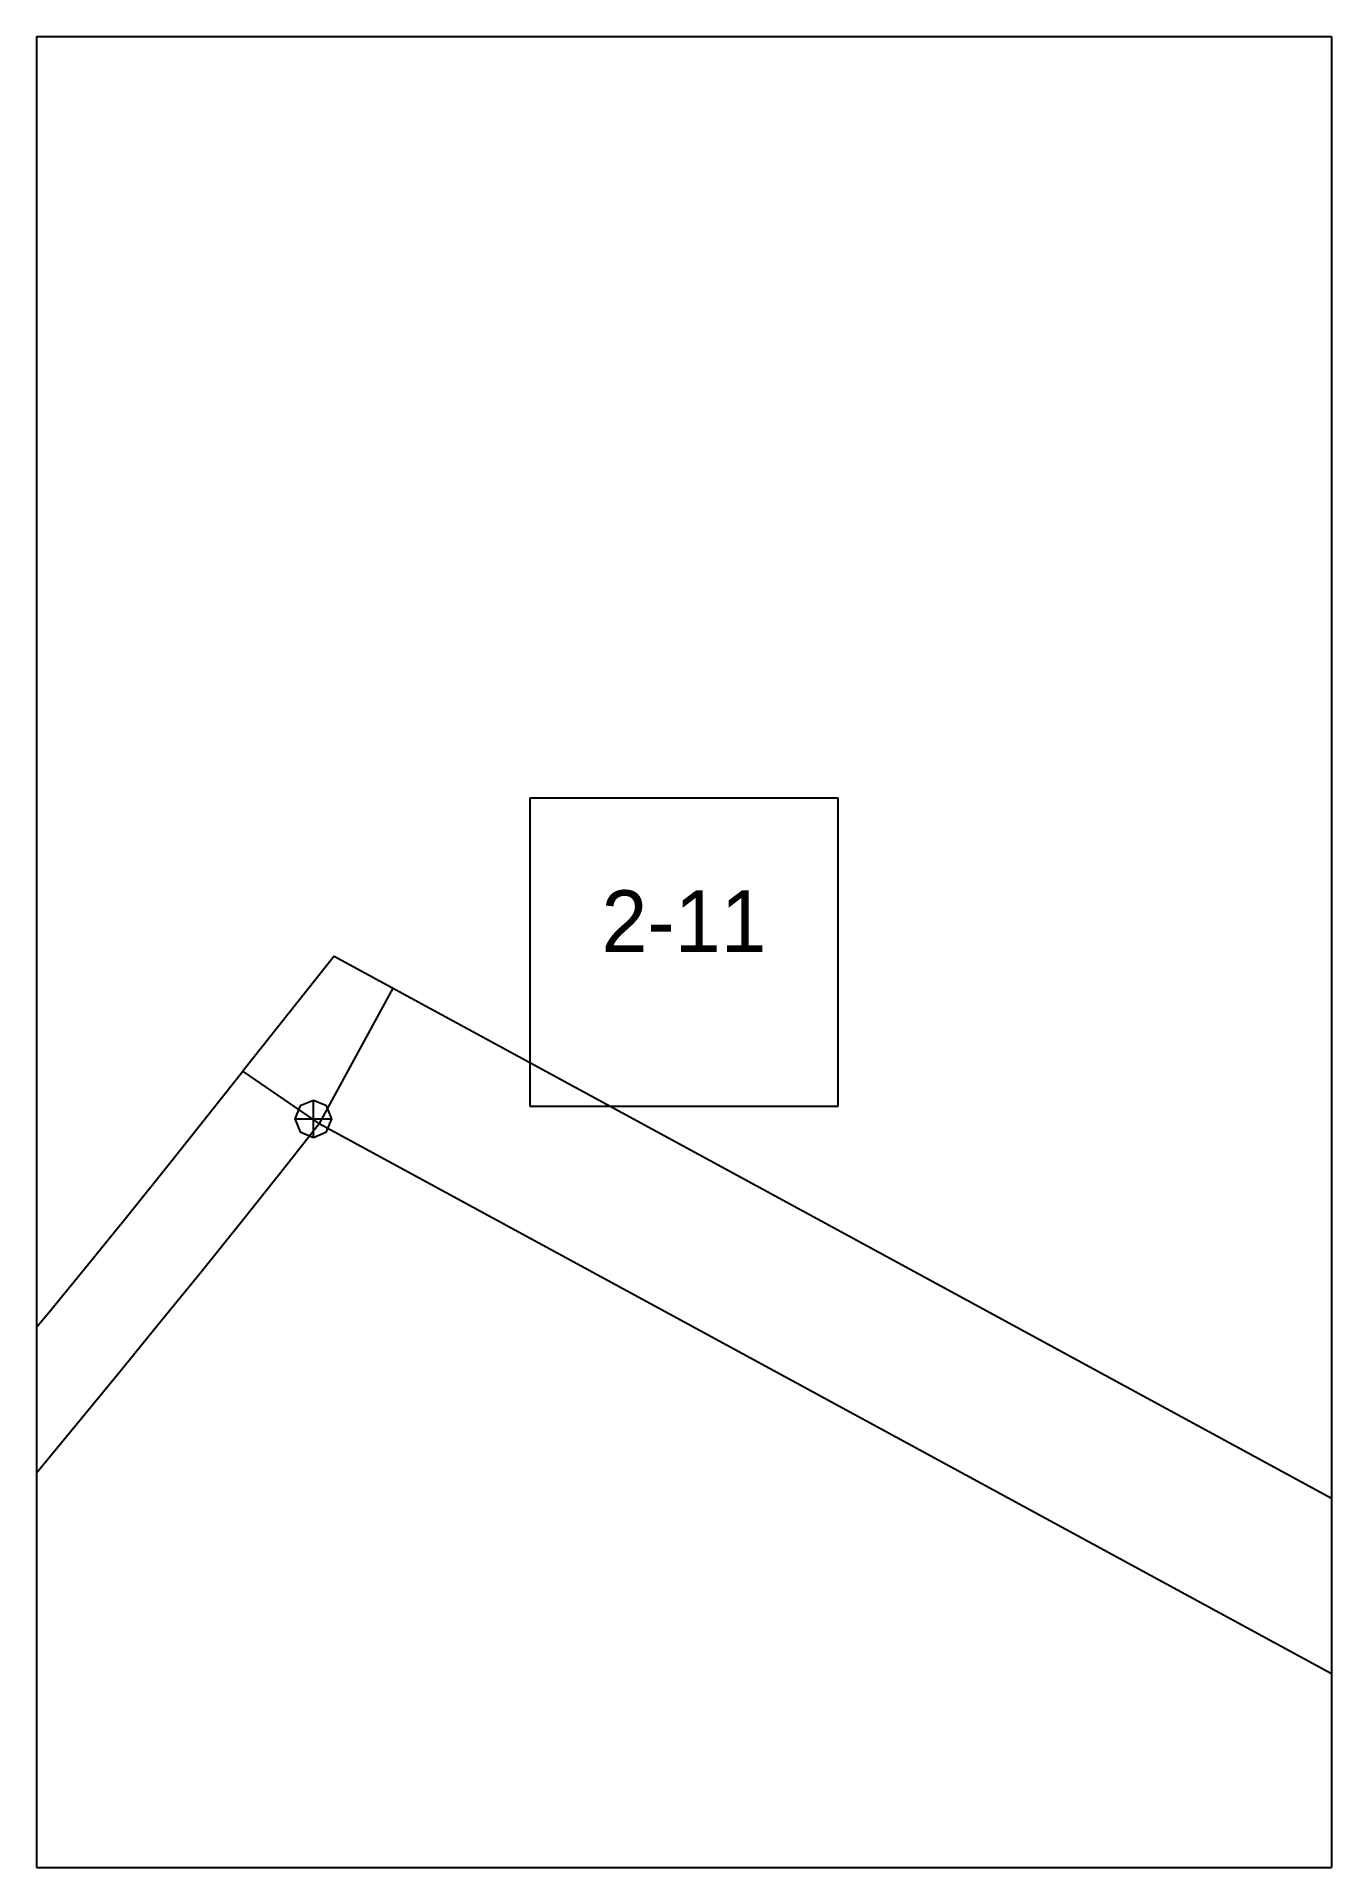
# Paper-space layout 'Plan 2-11' of a CAD drawing. Header units: metres, sheet in millimetres. Extents: x 0 to 210, y 0 to 297.
# The model-space entities are those that its viewports show. They can reach past a viewport. Long polylines and large blocks are cut down to what shows.
import ezdxf
from ezdxf.enums import TextEntityAlignment as Align

# ---------------------------------------------------------------- set-up
doc = ezdxf.new("R2010")
doc.units = ezdxf.units.M
for name, color, linetype in [('default', 7, 'Continuous'), ('TEXTLAYER', 7, 'Continuous'), ('VIEWPORTS', 7, 'Continuous')]:
    doc.layers.add(name, color=color, linetype=linetype)

msp = doc.modelspace()

# ---------------------------------------------------------------- linework, layer by layer
at = {"color": 9}
for p, q in [((2100, 0), (2100, -297)), ((2100, 0), (2100, -297)), ((2310, 0), (2310, -297)), ((2310, 0), (2310, -297)), ((1890, -297), (2100, -297)), ((1890, -297), (2100, -297)), ((2100, -297), (2310, -297)), ((2100, -297), (2100, -594)), ((2100, -297), (2310, -297)), ((2100, -297), (2100, -594)), ((2310, -297), (2520, -297)), ((2310, -297), (2310, -594)), ((2310, -297), (2520, -297)), ((2310, -297), (2310, -594)), ((2180, -420.5), (2230, -420.5)), ((2180, -420.5), (2180, -470.5)), ((2230, -470.5), (2230, -420.5)), ((2180, -470.5), (2230, -470.5)), ((1890, -594), (2100, -594)), ((1890, -594), (2100, -594)), ((2100, -594), (2310, -594)), ((2100, -594), (2100, -891)), ((2100, -594), (2310, -594)), ((2100, -594), (2100, -891)), ((2310, -594), (2520, -594)), ((2310, -594), (2310, -891)), ((2310, -594), (2520, -594)), ((2310, -594), (2310, -891))]:
    msp.add_line(p, q, dxfattribs=at)
at = {"layer": 'default', "color": 7, "linetype": 'Continuous'}
for p, q in [((2148.28, -446.19), (2133.45, -464.85)), ((2148.28, -446.19), (2461.81, -616.61)), ((2157.77, -451.35), (2145.83, -473.32)), ((2128.85, -470.63), (2133.45, -464.85)), ((2145.83, -473.32), (2133.45, -464.85)), ((2121.76, -479.55), (2128.85, -470.63)), ((2142.77, -470.45), (2141.89, -472.57)), ((2144.89, -469.57), (2142.77, -470.45)), ((2147.01, -470.45), (2144.89, -469.57)), ((2144.89, -475.57), (2144.89, -469.57)), ((2147.89, -472.57), (2147.01, -470.45)), ((2140.64, -479.91), (2145.83, -473.32)), ((2141.89, -472.57), (2142.77, -474.69)), ((2141.89, -472.57), (2147.89, -472.57)), ((2142.77, -474.69), (2144.89, -475.57)), ((2144.89, -475.57), (2147.01, -474.69)), ((2145.83, -473.32), (2432.33, -629.04)), ((2147.01, -474.69), (2147.89, -472.57)), ((2114.77, -488.24), (2121.76, -479.55)), ((2133.5, -488.89), (2140.64, -479.91)), ((2108.25, -496.29), (2114.77, -488.24)), ((2126.46, -497.64), (2133.5, -488.89)), ((2101.97, -503.97), (2108.25, -496.29)), ((2119.9, -505.73), (2126.46, -497.64)), ((2095.73, -511.58), (2101.97, -503.97)), ((2113.59, -513.46), (2119.9, -505.73)), ((2107.33, -521.09), (2113.59, -513.46)), ((2101.5, -528.17), (2107.33, -521.09)), ((2095.19, -535.81), (2101.5, -528.17))]:
    msp.add_line(p, q, dxfattribs=at)

# ---------------------------------------------------------------- texts
at = {"layer": 'TEXTLAYER', "color": 1}
msp.add_text('2-11', height=10, dxfattribs=at).set_placement((2205, -445.5), align=Align.CENTER)

psp = doc.layouts.new('Plan 2-11')

# ---------------------------------------------------------------- viewports
at = {"layer": 'VIEWPORTS'}
psp.add_viewport(center=(105, 148.5), size=(210, 297), view_center_point=(2205, -445.5), view_height=297, dxfattribs=at)

doc.saveas('drawing.dxf')
